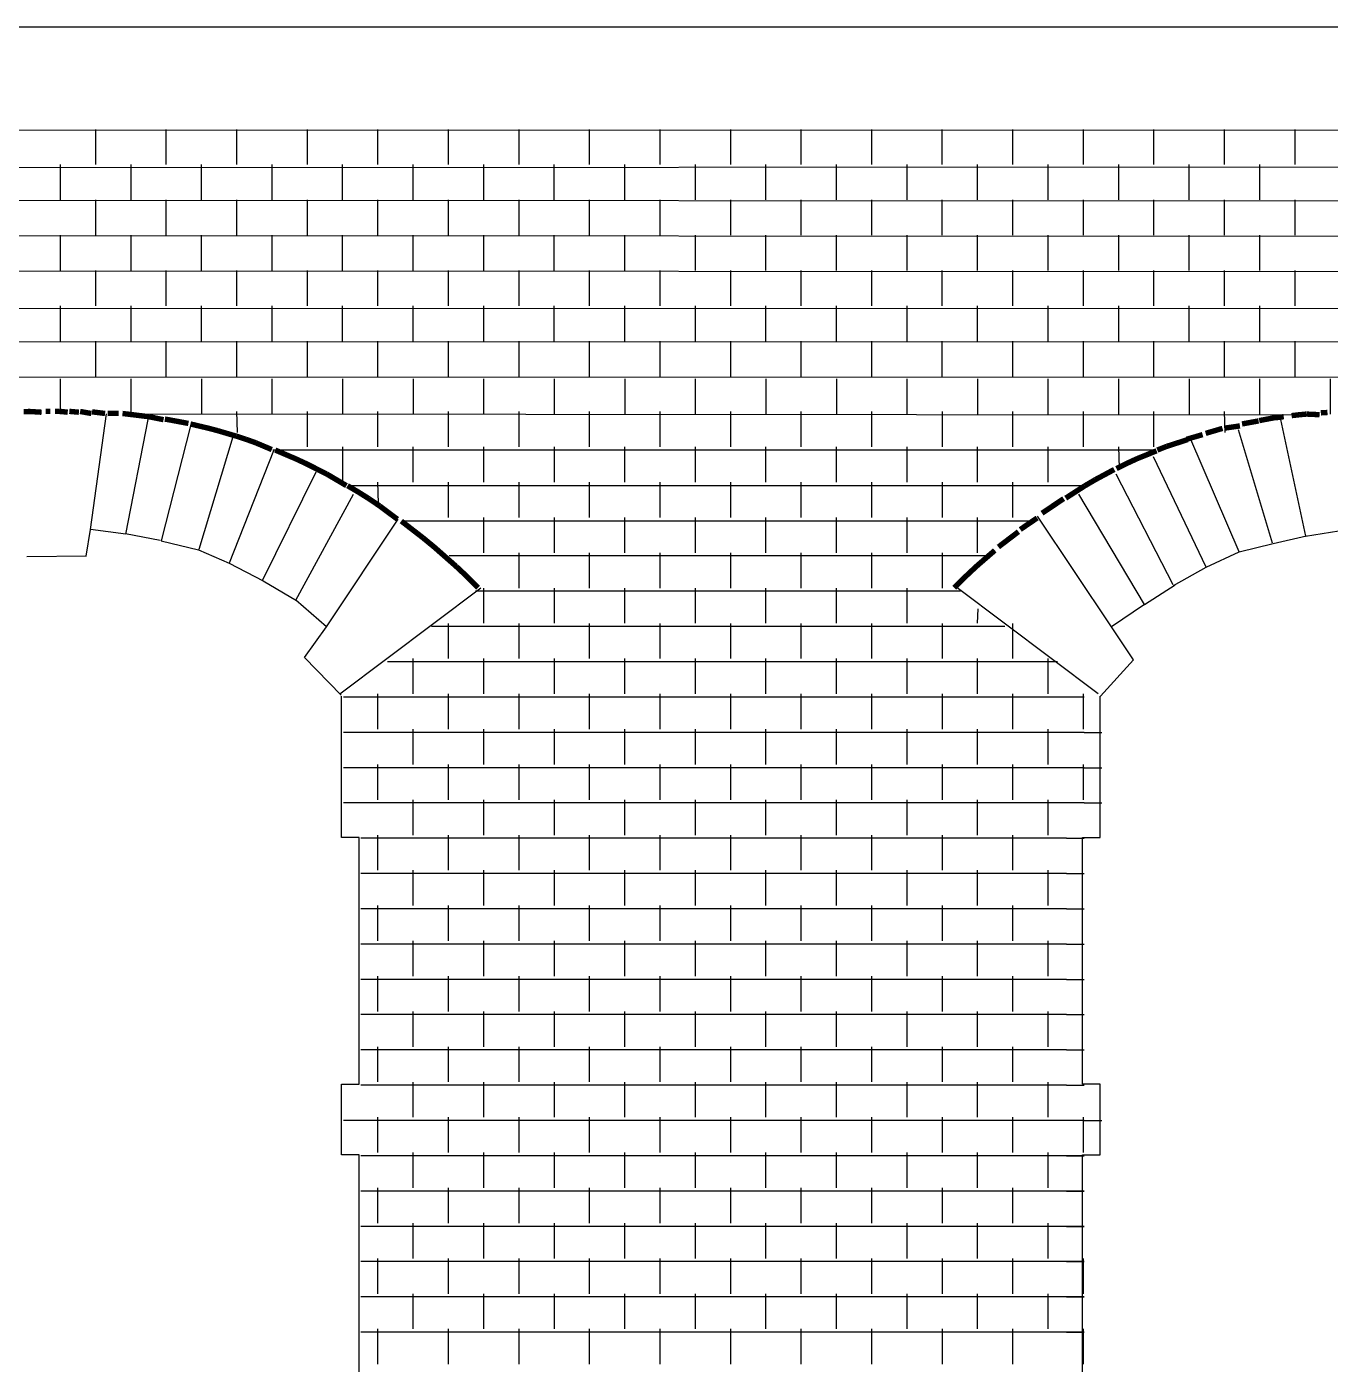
# Model space of a CAD drawing. Extents: x 38 to 304, y 35 to 202.
# Drawn here: x 85.02 to 121.98, y 67.59 to 105.5 of the extents above; entities that cross this region are included whole.
import ezdxf

# ---------------------------------------------------------------- set-up
doc = ezdxf.new("R2010")
doc.units = 0
doc.header["$MEASUREMENT"] = 0
doc.layers.add('OHNE_NAMEN', color=5, linetype='CONTINUOUS')

msp = doc.modelspace()

# ---------------------------------------------------------------- linework, layer by layer
at = {"layer": 'OHNE_NAMEN', "color": 7, "linetype": 'CONTINUOUS'}
for p, q in [((55.0002, 105.5), (303.0001, 105.5)), ((54.9811, 102.5913), (303.0001, 102.4999)), ((86.9809, 101.5915), (86.9809, 102.5917)), ((88.9804, 101.5915), (88.9804, 102.5917)), ((88.9808, 101.5915), (88.9808, 102.5917)), ((90.9807, 101.5915), (90.9807, 102.5917)), ((92.9806, 101.5915), (92.9806, 102.5917)), ((92.9806, 101.5915), (92.9806, 102.5917)), ((94.9808, 101.5915), (94.9808, 102.5917)), ((96.9807, 101.5915), (96.9807, 102.5917)), ((96.9807, 101.5915), (96.9807, 102.5917)), ((98.981, 101.5915), (98.981, 102.5917)), ((100.9805, 101.5915), (100.9805, 102.5917)), ((100.9809, 101.5915), (100.9809, 102.5917)), ((102.9808, 101.5915), (102.9808, 102.5917)), ((104.9807, 101.5915), (104.9807, 102.5917)), ((104.9807, 101.5915), (104.9807, 102.5917)), ((106.9809, 101.5915), (106.9809, 102.5917)), ((108.9805, 101.5915), (108.9805, 102.5917)), ((108.9808, 101.5915), (108.9808, 102.5917)), ((110.9807, 101.5915), (110.9807, 102.5917)), ((112.9806, 101.5915), (112.9806, 102.5917)), ((112.9806, 101.5915), (112.9806, 102.5917)), ((114.9809, 101.5915), (114.9809, 102.5917)), ((116.9808, 101.5915), (116.9808, 102.5917)), ((116.9808, 101.5915), (116.9808, 102.5917)), ((118.9807, 101.5915), (118.9807, 102.5917)), ((120.9806, 101.5915), (120.9806, 102.5917)), ((120.9809, 101.5915), (120.9809, 102.5917)), ((55.0002, 101.5002), (302.9804, 101.5915)), ((85.9804, 100.5914), (85.9804, 101.5915)), ((85.9808, 100.5914), (85.9808, 101.5915)), ((87.9807, 100.5914), (87.9807, 101.5915)), ((89.9806, 100.5914), (89.9806, 101.5915)), ((89.9806, 100.5914), (89.9806, 101.5915)), ((91.9808, 100.5914), (91.9808, 101.5915)), ((93.9807, 100.5914), (93.9807, 101.5915)), ((93.9807, 100.5914), (93.9807, 101.5915)), ((95.981, 100.5914), (95.981, 101.5915)), ((97.9805, 100.5914), (97.9805, 101.5915)), ((97.9808, 100.5914), (97.9808, 101.5915)), ((99.9807, 100.5914), (99.9807, 101.5915)), ((101.9807, 100.5914), (101.9807, 101.5915)), ((101.9807, 100.5914), (101.9807, 101.5915)), ((103.9809, 100.5914), (103.9809, 101.5915)), ((105.9804, 100.5914), (105.9804, 101.5915)), ((105.9808, 100.5914), (105.9808, 101.5915)), ((107.9807, 100.5914), (107.9807, 101.5915)), ((109.9806, 100.5914), (109.9806, 101.5915)), ((109.9806, 100.5914), (109.9806, 101.5915)), ((111.9808, 100.5914), (111.9808, 101.5915)), ((113.9807, 100.5914), (113.9807, 101.5915)), ((113.9807, 100.5914), (113.9807, 101.5915)), ((115.981, 100.5914), (115.981, 101.5915)), ((117.9805, 100.5914), (117.9805, 101.5915)), ((117.9809, 100.5914), (117.9809, 101.5915)), ((119.9808, 100.5914), (119.9808, 101.5915)), ((54.9811, 100.5914), (303.0001, 100.5)), ((86.9805, 99.5916), (86.9805, 100.5918)), ((86.9805, 99.5916), (86.9805, 100.5918)), ((88.9808, 99.5916), (88.9808, 100.5918)), ((90.9807, 99.5916), (90.9807, 100.5918)), ((90.9807, 99.5916), (90.9807, 100.5918)), ((92.9809, 99.5916), (92.9809, 100.5918)), ((94.9805, 99.5916), (94.9805, 100.5918)), ((94.9808, 99.5916), (94.9808, 100.5918)), ((96.9807, 99.5916), (96.9807, 100.5918)), ((98.9806, 99.5916), (98.9806, 100.5918)), ((98.9806, 99.5916), (98.9806, 100.5918)), ((100.9809, 99.5916), (100.9809, 100.5918)), ((102.9804, 99.5916), (102.9804, 100.5918)), ((102.9808, 99.5916), (102.9808, 100.5918)), ((104.9807, 99.5916), (104.9807, 100.5918)), ((106.9806, 99.5916), (106.9806, 100.5918)), ((106.9806, 99.5916), (106.9806, 100.5918)), ((108.9808, 99.5916), (108.9808, 100.5918)), ((110.9807, 99.5916), (110.9807, 100.5918)), ((110.9807, 99.5916), (110.9807, 100.5918)), ((112.981, 99.5916), (112.981, 100.5918)), ((114.9805, 99.5916), (114.9805, 100.5918)), ((114.9809, 99.5916), (114.9809, 100.5918)), ((116.9808, 99.5916), (116.9808, 100.5918)), ((118.9807, 99.5916), (118.9807, 100.5918)), ((118.9807, 99.5916), (118.9807, 100.5918)), ((120.9809, 99.5916), (120.9809, 100.5918)), ((54.9808, 99.5913), (303.0001, 99.4999)), ((85.9808, 98.5915), (85.9808, 99.5916)), ((87.9807, 98.5915), (87.9807, 99.5916)), ((87.9807, 98.5915), (87.9807, 99.5916)), ((89.9809, 98.5915), (89.9809, 99.5916)), ((91.9805, 98.5915), (91.9805, 99.5916)), ((91.9808, 98.5915), (91.9808, 99.5916)), ((93.9807, 98.5915), (93.9807, 99.5916)), ((95.9806, 98.5915), (95.9806, 99.5916)), ((95.9806, 98.5915), (95.9806, 99.5916)), ((97.9808, 98.5915), (97.9808, 99.5916)), ((99.9807, 98.5915), (99.9807, 99.5916)), ((99.9807, 98.5915), (99.9807, 99.5916)), ((101.981, 98.5915), (101.981, 99.5916)), ((103.9805, 98.5915), (103.9805, 99.5916)), ((103.9809, 98.5915), (103.9809, 99.5916)), ((105.9808, 98.5915), (105.9808, 99.5916)), ((107.9807, 98.5915), (107.9807, 99.5916)), ((107.9807, 98.5915), (107.9807, 99.5916)), ((109.9809, 98.5915), (109.9809, 99.5916)), ((111.9805, 98.5915), (111.9805, 99.5916)), ((111.9808, 98.5915), (111.9808, 99.5916)), ((113.9807, 98.5915), (113.9807, 99.5916)), ((115.9806, 98.5915), (115.9806, 99.5916)), ((115.9806, 98.5915), (115.9806, 99.5916)), ((117.9809, 98.5915), (117.9809, 99.5916)), ((119.9804, 98.5915), (119.9804, 99.5916)), ((119.9808, 98.5915), (119.9808, 99.5916)), ((54.9811, 98.5915), (303.0001, 98.5001)), ((86.9809, 97.5917), (86.9809, 98.5915)), ((88.9808, 97.5917), (88.9808, 98.5915)), ((90.9807, 97.5917), (90.9807, 98.5915)), ((92.9809, 97.5917), (92.9809, 98.5915)), ((94.9808, 97.5917), (94.9808, 98.5915)), ((96.9807, 97.5917), (96.9807, 98.5915)), ((98.981, 97.5917), (98.981, 98.5915)), ((100.9809, 97.5917), (100.9809, 98.5915)), ((102.9808, 97.5917), (102.9808, 98.5915)), ((104.9807, 97.5917), (104.9807, 98.5915)), ((106.9809, 97.5917), (106.9809, 98.5915)), ((108.9808, 97.5917), (108.9808, 98.5915)), ((110.9807, 97.5917), (110.9807, 98.5915)), ((112.981, 97.5917), (112.981, 98.5915)), ((114.9809, 97.5917), (114.9809, 98.5915)), ((116.9808, 97.5917), (116.9808, 98.5915)), ((118.981, 97.5917), (118.981, 98.5915)), ((120.9809, 97.5917), (120.9809, 98.5915)), ((55.0002, 97.5), (302.9804, 97.5914)), ((85.9808, 96.5916), (85.9808, 97.5917)), ((87.9807, 96.5916), (87.9807, 97.5917)), ((89.9806, 96.5916), (89.9806, 97.5917)), ((91.9805, 96.5916), (91.9805, 97.5917)), ((93.9807, 96.5916), (93.9807, 97.5917)), ((95.9806, 96.5916), (95.9806, 97.5917)), ((97.9805, 96.5916), (97.9805, 97.5917)), ((99.9807, 96.5916), (99.9807, 97.5917)), ((101.9807, 96.5916), (101.9807, 97.5917)), ((103.9805, 96.5916), (103.9805, 97.5917)), ((105.9804, 96.5916), (105.9804, 97.5917)), ((107.9807, 96.5916), (107.9807, 97.5917)), ((109.9806, 96.5916), (109.9806, 97.5917)), ((111.9805, 96.5916), (111.9805, 97.5917)), ((113.9807, 96.5916), (113.9807, 97.5917)), ((115.9806, 96.5916), (115.9806, 97.5917)), ((117.9805, 96.5916), (117.9805, 97.5917)), ((119.9808, 96.5916), (119.9808, 97.5917)), ((54.9811, 96.5913), (303.0001, 96.4999)), ((86.9809, 95.5915), (86.9809, 96.5916)), ((88.9808, 95.5915), (88.9808, 96.5916)), ((90.9807, 95.5915), (90.9807, 96.5916)), ((92.9806, 95.5915), (92.9806, 96.5916)), ((94.9808, 95.5915), (94.9808, 96.5916)), ((96.9807, 95.5915), (96.9807, 96.5916)), ((98.9806, 95.5915), (98.9806, 96.5916)), ((100.9809, 95.5915), (100.9809, 96.5916)), ((102.9808, 95.5915), (102.9808, 96.5916)), ((104.9807, 95.5915), (104.9807, 96.5916)), ((106.9806, 95.5915), (106.9806, 96.5916)), ((108.9808, 95.5915), (108.9808, 96.5916)), ((110.9807, 95.5915), (110.9807, 96.5916)), ((112.9806, 95.5915), (112.9806, 96.5916)), ((114.9809, 95.5915), (114.9809, 96.5916)), ((116.9808, 95.5915), (116.9808, 96.5916)), ((118.9807, 95.5915), (118.9807, 96.5916)), ((120.9809, 95.5915), (120.9809, 96.5916)), ((54.9808, 95.5915), (303.0001, 95.5001)), ((85.9765, 95.5241), (85.9765, 94.524)), ((87.9764, 95.5241), (87.9764, 94.524)), ((89.9763, 95.5241), (89.9763, 94.524)), ((91.9766, 95.5241), (91.9766, 94.524)), ((93.9765, 95.5241), (93.9765, 94.524)), ((95.9764, 95.5241), (95.9764, 94.524)), ((97.9766, 95.5241), (97.9766, 94.524)), ((99.9765, 95.5241), (99.9765, 94.524)), ((101.9764, 95.5241), (101.9764, 94.524)), ((103.9767, 95.5241), (103.9767, 94.524)), ((105.9766, 95.5241), (105.9766, 94.524)), ((107.9765, 95.5241), (107.9765, 94.524)), ((109.9767, 95.5241), (109.9767, 94.524)), ((111.9766, 95.5241), (111.9766, 94.524)), ((113.9765, 95.5241), (113.9765, 94.524)), ((115.9768, 95.5241), (115.9768, 94.524)), ((117.9766, 95.5241), (117.9766, 94.524)), ((119.9765, 95.5241), (119.9765, 94.524)), ((121.9764, 95.5241), (121.9764, 94.524)), ((86.8362, 91.2463), (87.2857, 94.5268)), ((88.1027, 94.525), (121.3231, 94.5039)), ((91.0001, 94.0001), (90.9807, 94.5914)), ((92.9809, 93.5916), (92.9809, 94.5914)), ((94.9815, 93.5912), (94.9815, 94.591)), ((96.9814, 93.5912), (96.9814, 94.591)), ((98.9813, 93.5912), (98.9813, 94.591)), ((100.9812, 93.5912), (100.9812, 94.591)), ((102.9815, 93.5912), (102.9815, 94.591)), ((104.9814, 93.5912), (104.9814, 94.591)), ((106.9813, 93.5912), (106.9813, 94.591)), ((108.9815, 93.5912), (108.9815, 94.591)), ((110.9814, 93.5912), (110.9814, 94.591)), ((112.9813, 93.5912), (112.9813, 94.591)), ((114.9812, 93.5912), (114.9812, 94.591)), ((116.9811, 93.5912), (116.9811, 94.591)), ((119.0001, 94.0001), (118.9814, 94.591)), ((87.8364, 91.1211), (88.4643, 94.3695)), ((89.6641, 94.1931), (88.8361, 90.9338)), ((119.3676, 94.0872), (120.336, 90.8713)), ((120.5667, 94.3695), (121.2737, 91.0586)), ((90.8636, 93.8756), (89.8987, 90.6836)), ((119.3987, 90.6212), (118.0267, 93.8047)), ((90.7736, 90.3086), (92.0277, 93.4875)), ((117.0002, 93.4999), (91.9999, 93.4999)), ((93.9814, 92.5915), (93.9814, 93.5912)), ((95.981, 92.5915), (95.981, 93.5912)), ((97.9816, 92.5915), (97.9816, 93.5912)), ((99.9815, 92.5915), (99.9815, 93.5912)), ((101.9814, 92.5915), (101.9814, 93.5912)), ((103.9816, 92.5915), (103.9816, 93.5912)), ((105.9815, 92.5915), (105.9815, 93.5912)), ((107.9814, 92.5915), (107.9814, 93.5912)), ((109.9813, 92.5915), (109.9813, 93.5912)), ((111.9815, 92.5915), (111.9815, 93.5912)), ((113.9814, 92.5915), (113.9814, 93.5912)), ((116, 93), (115.9813, 93.5912)), ((118.461, 90.1838), (116.9688, 93.3111)), ((91.7113, 89.8088), (93.2268, 92.8878)), ((94.2499, 92.5001), (114.9999, 92.5001)), ((94.9999, 91.9999), (94.9815, 92.5911)), ((96.9814, 91.5913), (96.9814, 92.5911)), ((98.9813, 91.5913), (98.9813, 92.5911)), ((100.9812, 91.5913), (100.9812, 92.5911)), ((102.9815, 91.5913), (102.9815, 92.5911)), ((104.9814, 91.5913), (104.9814, 92.5911)), ((106.9813, 91.5913), (106.9813, 92.5911)), ((108.9815, 91.5913), (108.9815, 92.5911)), ((110.9814, 91.5913), (110.9814, 92.5911)), ((112.9813, 91.5913), (112.9813, 92.5911)), ((117.5237, 89.6839), (115.9101, 92.8172)), ((92.6486, 89.2461), (94.2852, 92.2528)), ((116.7112, 89.1212), (114.8517, 92.2528)), ((93.5239, 88.4961), (95.5551, 91.5465)), ((95.7499, 91.5), (113.4999, 91.5)), ((97.9816, 90.5916), (97.9816, 91.5913)), ((99.9815, 90.5916), (99.9815, 91.5913)), ((101.9814, 90.5916), (101.9814, 91.5913)), ((103.9816, 90.5916), (103.9816, 91.5913)), ((105.9815, 90.5916), (105.9815, 91.5913)), ((107.9814, 90.5916), (107.9814, 91.5913)), ((109.9813, 90.5916), (109.9813, 91.5913)), ((111.9815, 90.5916), (111.9815, 91.5913)), ((115.7735, 88.4961), (113.6745, 91.6298)), ((112.25, 90.4998), (97.0001, 90.4998)), ((98.9813, 89.5914), (98.9813, 90.5912)), ((100.9812, 89.5914), (100.9812, 90.5912)), ((102.9815, 89.5914), (102.9815, 90.5912)), ((104.9814, 89.5914), (104.9814, 90.5912)), ((106.9813, 89.5914), (106.9813, 90.5912)), ((108.9815, 89.5914), (108.9815, 90.5912)), ((110.9814, 89.5914), (110.9814, 90.5912)), ((93.9006, 86.5939), (97.9004, 89.5936)), ((111.5, 89.5001), (97.7501, 89.5001)), ((97.9816, 88.5913), (97.9816, 89.5911)), ((99.9815, 88.5913), (99.9815, 89.5911)), ((101.9814, 88.5913), (101.9814, 89.5911)), ((103.9816, 88.5913), (103.9816, 89.5911)), ((105.9815, 88.5913), (105.9815, 89.5911)), ((107.9814, 88.5913), (107.9814, 89.5911)), ((109.9813, 88.5913), (109.9813, 89.5911)), ((115.4003, 86.5939), (111.4005, 89.5936)), ((111.9815, 88.5913), (111.9999, 89.0002)), ((112.7499, 88.4999), (96.4999, 88.4999)), ((96.9814, 87.5912), (96.9814, 88.591)), ((98.9813, 87.5912), (98.9813, 88.591)), ((100.9812, 87.5912), (100.9812, 88.591)), ((102.9815, 87.5912), (102.9815, 88.591)), ((104.9814, 87.5912), (104.9814, 88.591)), ((106.9813, 87.5912), (106.9813, 88.591)), ((108.9815, 87.5912), (108.9815, 88.591)), ((110.9814, 87.5912), (110.9814, 88.591)), ((112.9813, 87.5912), (112.9813, 88.591)), ((95.981, 86.5914), (95.981, 87.5912)), ((97.9816, 86.5914), (97.9816, 87.5912)), ((99.9815, 86.5914), (99.9815, 87.5912)), ((101.9814, 86.5914), (101.9814, 87.5912)), ((103.9816, 86.5914), (103.9816, 87.5912)), ((105.9815, 86.5914), (105.9815, 87.5912)), ((107.9814, 86.5914), (107.9814, 87.5912)), ((109.9813, 86.5914), (109.9813, 87.5912)), ((111.9815, 86.5914), (111.9815, 87.5912)), ((113.9814, 86.5914), (113.9814, 87.5912)), ((114.2499, 87.4998), (95.25, 87.4998)), ((114.9999, 86.5001), (94.5, 86.5001)), ((94.9815, 85.5913), (94.9815, 86.5911)), ((96.9814, 85.5913), (96.9814, 86.5911)), ((98.9813, 85.5913), (98.9813, 86.5911)), ((100.9812, 85.5913), (100.9812, 86.5911)), ((102.9815, 85.5913), (102.9815, 86.5911)), ((104.9814, 85.5913), (104.9814, 86.5911)), ((106.9813, 85.5913), (106.9813, 86.5911)), ((108.9815, 85.5913), (108.9815, 86.5911)), ((110.9814, 85.5913), (110.9814, 86.5911)), ((112.9813, 85.5913), (112.9813, 86.5911)), ((114.9812, 85.5913), (114.9812, 86.5911)), ((114.9999, 85.4999), (94.5, 85.4999)), ((95.981, 84.5915), (95.981, 85.5913)), ((97.9816, 84.5915), (97.9816, 85.5913)), ((99.9815, 84.5915), (99.9815, 85.5913)), ((101.9814, 84.5915), (101.9814, 85.5913)), ((103.9816, 84.5915), (103.9816, 85.5913)), ((105.9815, 84.5915), (105.9815, 85.5913)), ((107.9814, 84.5915), (107.9814, 85.5913)), ((109.9813, 84.5915), (109.9813, 85.5913)), ((111.9815, 84.5915), (111.9815, 85.5913)), ((113.9814, 84.5915), (113.9814, 85.5913)), ((94.9815, 83.5914), (94.9815, 84.5912)), ((96.9814, 83.5914), (96.9814, 84.5912)), ((98.9813, 83.5914), (98.9813, 84.5912)), ((100.9812, 83.5914), (100.9812, 84.5912)), ((102.9815, 83.5914), (102.9815, 84.5912)), ((104.9814, 83.5914), (104.9814, 84.5912)), ((106.9813, 83.5914), (106.9813, 84.5912)), ((108.9815, 83.5914), (108.9815, 84.5912)), ((110.9814, 83.5914), (110.9814, 84.5912)), ((112.9813, 83.5914), (112.9813, 84.5912)), ((114.9812, 83.5914), (114.9812, 84.5912)), ((114.9999, 84.5002), (94.5, 84.5002)), ((114.9999, 83.5), (94.5, 83.5)), ((95.981, 82.5913), (95.981, 83.591)), ((97.9816, 82.5913), (97.9816, 83.591)), ((99.9815, 82.5913), (99.9815, 83.591)), ((101.9814, 82.5913), (101.9814, 83.591)), ((103.9816, 82.5913), (103.9816, 83.591)), ((105.9815, 82.5913), (105.9815, 83.591)), ((107.9814, 82.5913), (107.9814, 83.591)), ((109.9813, 82.5913), (109.9813, 83.591)), ((111.9815, 82.5913), (111.9815, 83.591)), ((113.9814, 82.5916), (113.9814, 83.5914)), ((94.9815, 81.5915), (94.9815, 82.5913)), ((114.5, 82.4999), (94.9999, 82.4999)), ((96.9814, 81.5915), (96.9814, 82.5913)), ((98.9813, 81.5915), (98.9813, 82.5913)), ((100.9812, 81.5915), (100.9812, 82.5913)), ((102.9815, 81.5915), (102.9815, 82.5913)), ((104.9814, 81.5915), (104.9814, 82.5913)), ((106.9813, 81.5915), (106.9813, 82.5913)), ((108.9815, 81.5915), (108.9815, 82.5913)), ((110.9814, 81.5915), (110.9814, 82.5913)), ((112.9813, 81.5915), (112.9813, 82.5913)), ((95.981, 80.5914), (95.981, 81.5911)), ((97.9816, 80.5914), (97.9816, 81.5911)), ((99.9815, 80.5914), (99.9815, 81.5911)), ((101.9814, 80.5914), (101.9814, 81.5911)), ((103.9816, 80.5914), (103.9816, 81.5911)), ((105.9815, 80.5914), (105.9815, 81.5911)), ((107.9814, 80.5914), (107.9814, 81.5911)), ((109.9813, 80.5914), (109.9813, 81.5911)), ((111.9815, 80.5914), (111.9815, 81.5911)), ((113.9814, 80.5914), (113.9814, 81.5911)), ((114.5, 81.5001), (94.9999, 81.5001)), ((94.9815, 79.5913), (94.9815, 80.591)), ((114.5, 80.5), (94.9999, 80.5)), ((96.9814, 79.5913), (96.9814, 80.591)), ((98.9813, 79.5913), (98.9813, 80.591)), ((100.9812, 79.5913), (100.9812, 80.591)), ((102.9815, 79.5913), (102.9815, 80.591)), ((104.9814, 79.5913), (104.9814, 80.591)), ((106.9813, 79.5913), (106.9813, 80.591)), ((108.9815, 79.5913), (108.9815, 80.591)), ((110.9814, 79.5913), (110.9814, 80.591)), ((112.9813, 79.5913), (112.9813, 80.591)), ((114.5, 79.5002), (94.9999, 79.5002)), ((95.981, 78.5915), (95.981, 79.5913)), ((97.9816, 78.5915), (97.9816, 79.5913)), ((99.9815, 78.5915), (99.9815, 79.5913)), ((101.9814, 78.5915), (101.9814, 79.5913)), ((103.9816, 78.5915), (103.9816, 79.5913)), ((105.9815, 78.5915), (105.9815, 79.5913)), ((107.9814, 78.5915), (107.9814, 79.5913)), ((109.9813, 78.5915), (109.9813, 79.5913)), ((111.9815, 78.5915), (111.9815, 79.5913)), ((113.9814, 78.5915), (113.9814, 79.5913)), ((94.9815, 77.5914), (94.9815, 78.5911)), ((114.5, 78.5001), (94.9999, 78.5001)), ((96.9814, 77.5914), (96.9814, 78.5911)), ((98.9813, 77.5914), (98.9813, 78.5911)), ((100.9812, 77.5914), (100.9812, 78.5911)), ((102.9815, 77.5914), (102.9815, 78.5911)), ((104.9814, 77.5914), (104.9814, 78.5911)), ((106.9813, 77.5914), (106.9813, 78.5911)), ((108.9815, 77.5914), (108.9815, 78.5911)), ((110.9814, 77.5914), (110.9814, 78.5911)), ((112.9813, 77.5914), (112.9813, 78.5911)), ((114.5, 77.5), (94.9999, 77.5)), ((95.981, 76.5916), (95.981, 77.5914)), ((97.9816, 76.5916), (97.9816, 77.5914)), ((99.9815, 76.5916), (99.9815, 77.5914)), ((101.9814, 76.5916), (101.9814, 77.5914)), ((103.9816, 76.5916), (103.9816, 77.5914)), ((105.9815, 76.5916), (105.9815, 77.5914)), ((107.9814, 76.5916), (107.9814, 77.5914)), ((109.9813, 76.5916), (109.9813, 77.5914)), ((111.9815, 76.5916), (111.9815, 77.5914)), ((113.9814, 76.5916), (113.9814, 77.5914)), ((94.9815, 75.5915), (94.9815, 76.5912)), ((96.9814, 75.5915), (96.9814, 76.5912)), ((98.9813, 75.5915), (98.9813, 76.5912)), ((100.9812, 75.5915), (100.9812, 76.5912)), ((102.9815, 75.5915), (102.9815, 76.5912)), ((104.9814, 75.5915), (104.9814, 76.5912)), ((106.9813, 75.5915), (106.9813, 76.5912)), ((108.9815, 75.5915), (108.9815, 76.5912)), ((110.9814, 75.5915), (110.9814, 76.5912)), ((112.9813, 75.5915), (112.9813, 76.5912)), ((114.5, 76.5002), (94.9999, 76.5002)), ((114.5, 75.5001), (94.9999, 75.5001)), ((95.981, 74.5913), (95.981, 75.5911)), ((97.9816, 74.5913), (97.9816, 75.5911)), ((99.9815, 74.5913), (99.9815, 75.5911)), ((101.9814, 74.5913), (101.9814, 75.5911)), ((103.9816, 74.5913), (103.9816, 75.5911)), ((105.9815, 74.5913), (105.9815, 75.5911)), ((107.9814, 74.5913), (107.9814, 75.5911)), ((109.9813, 74.5913), (109.9813, 75.5911)), ((111.9815, 74.5913), (111.9815, 75.5911)), ((113.9814, 74.5913), (113.9814, 75.5911)), ((114.9999, 74.5), (94.5, 74.5)), ((94.9815, 73.5916), (94.9815, 74.5913)), ((96.9814, 73.5916), (96.9814, 74.5913)), ((98.9813, 73.5916), (98.9813, 74.5913)), ((100.9812, 73.5916), (100.9812, 74.5913)), ((102.9815, 73.5916), (102.9815, 74.5913)), ((104.9814, 73.5916), (104.9814, 74.5913)), ((106.9813, 73.5916), (106.9813, 74.5913)), ((108.9815, 73.5916), (108.9815, 74.5913)), ((110.9814, 73.5916), (110.9814, 74.5913)), ((112.9813, 73.5916), (112.9813, 74.5913)), ((114.9812, 73.5916), (114.9812, 74.5913)), ((95.981, 72.5914), (95.981, 73.5912)), ((97.9816, 72.5914), (97.9816, 73.5912)), ((99.9815, 72.5914), (99.9815, 73.5912)), ((101.9814, 72.5914), (101.9814, 73.5912)), ((103.9816, 72.5914), (103.9816, 73.5912)), ((105.9815, 72.5914), (105.9815, 73.5912)), ((107.9814, 72.5914), (107.9814, 73.5912)), ((109.9813, 72.5914), (109.9813, 73.5912)), ((111.9815, 72.5914), (111.9815, 73.5912)), ((113.9814, 72.5914), (113.9814, 73.5912)), ((114.9999, 73.4998), (94.9999, 73.4998)), ((94.9815, 71.5913), (94.9815, 72.5911)), ((114.9999, 72.5001), (94.9999, 72.5001)), ((96.9814, 71.5913), (96.9814, 72.5911)), ((98.9813, 71.5913), (98.9813, 72.5911)), ((100.9812, 71.5913), (100.9812, 72.5911)), ((102.9815, 71.5913), (102.9815, 72.5911)), ((104.9814, 71.5913), (104.9814, 72.5911)), ((106.9813, 71.5913), (106.9813, 72.5911)), ((108.9815, 71.5913), (108.9815, 72.5911)), ((110.9814, 71.5913), (110.9814, 72.5911)), ((112.9813, 71.5913), (112.9813, 72.5911)), ((114.9999, 71.4999), (94.9999, 71.4999)), ((95.981, 70.5915), (95.981, 71.5913)), ((97.9816, 70.5915), (97.9816, 71.5913)), ((99.9815, 70.5915), (99.9815, 71.5913)), ((101.9814, 70.5915), (101.9814, 71.5913)), ((103.9816, 70.5915), (103.9816, 71.5913)), ((105.9815, 70.5915), (105.9815, 71.5913)), ((107.9814, 70.5915), (107.9814, 71.5913)), ((109.9813, 70.5915), (109.9813, 71.5913)), ((111.9815, 70.5915), (111.9815, 71.5913)), ((113.9814, 70.5915), (113.9814, 71.5913)), ((94.9815, 69.5914), (94.9815, 70.5912)), ((96.9814, 69.5914), (96.9814, 70.5912)), ((98.9813, 69.5914), (98.9813, 70.5912)), ((100.9812, 69.5914), (100.9812, 70.5912)), ((102.9815, 69.5914), (102.9815, 70.5912)), ((104.9814, 69.5914), (104.9814, 70.5912)), ((106.9813, 69.5914), (106.9813, 70.5912)), ((108.9815, 69.5914), (108.9815, 70.5912)), ((110.9814, 69.5914), (110.9814, 70.5912)), ((112.9813, 69.5914), (112.9813, 70.5912)), ((114.9812, 69.5914), (114.9812, 70.5912)), ((114.9999, 70.5002), (94.9999, 70.5002)), ((114.9999, 69.5), (94.9999, 69.5)), ((95.981, 68.5913), (95.981, 69.5911)), ((97.9816, 68.5913), (97.9816, 69.5911)), ((99.9815, 68.5913), (99.9815, 69.5911)), ((101.9814, 68.5913), (101.9814, 69.5911)), ((103.9816, 68.5913), (103.9816, 69.5911)), ((105.9815, 68.5913), (105.9815, 69.5911)), ((107.9814, 68.5913), (107.9814, 69.5911)), ((109.9813, 68.5913), (109.9813, 69.5911)), ((111.9815, 68.5913), (111.9815, 69.5911)), ((113.9814, 68.5913), (113.9814, 69.5911)), ((94.9815, 67.5915), (94.9815, 68.5913)), ((114.9999, 68.4999), (94.9999, 68.4999)), ((96.9814, 67.5915), (96.9814, 68.5913)), ((98.9813, 67.5915), (98.9813, 68.5913)), ((100.9812, 67.5915), (100.9812, 68.5913)), ((102.9815, 67.5915), (102.9815, 68.5913)), ((104.9814, 67.5915), (104.9814, 68.5913)), ((106.9813, 67.5915), (106.9813, 68.5913)), ((108.9815, 67.5915), (108.9815, 68.5913)), ((110.9814, 67.5915), (110.9814, 68.5913)), ((112.9813, 67.5915), (112.9813, 68.5913)), ((114.9812, 67.5915), (114.9812, 68.5913))]:
    msp.add_line(p, q, dxfattribs=at)
at = {"layer": 'OHNE_NAMEN', "color": 1, "linetype": 'CONTINUOUS'}
for p, q in [((86.7114, 90.4963), (86.8362, 91.2463)), ((87.8364, 91.1211), (86.8362, 91.2463)), ((87.8237, 91.1408), (88.8114, 90.9525)), ((120.3614, 90.8583), (121.3023, 91.0699)), ((121.2737, 91.0586), (122.4612, 91.2463)), ((88.8361, 90.9338), (89.8934, 90.6706)), ((89.8934, 90.6706), (90.7637, 90.2942)), ((118.461, 90.1838), (119.3987, 90.6212)), ((119.3987, 90.6212), (120.3614, 90.8583)), ((85.0251, 90.4822), (86.7184, 90.5058)), ((90.7637, 90.2942), (91.7279, 89.8003)), ((117.5339, 89.6592), (118.461, 90.1838)), ((91.7279, 89.8003), (92.6687, 89.2358)), ((116.7112, 89.1212), (117.5861, 89.6839)), ((93.5239, 88.4961), (92.6486, 89.2461)), ((116.7112, 89.1212), (115.7735, 88.4961)), ((92.8987, 87.6212), (93.5239, 88.4961)), ((116.3987, 87.5587), (115.7735, 88.4961)), ((92.8987, 87.6212), (93.9387, 86.5544)), ((115.4695, 86.5314), (116.3987, 87.5587)), ((93.9518, 82.5249), (93.9518, 86.5251)), ((94.5003, 86.5001), (94.0005, 86.5001)), ((115.4515, 82.5249), (115.4515, 86.5251)), ((94.5003, 85.4999), (94.0005, 85.4999)), ((114.9999, 85.4999), (115.5001, 85.4999)), ((94.5003, 84.5002), (94.0005, 84.5002)), ((114.9999, 84.5002), (115.5001, 84.5002)), ((94.5003, 83.5), (94.0005, 83.5)), ((114.9999, 83.5), (115.5001, 83.5)), ((94.4517, 82.5249), (93.9518, 82.5249)), ((94.4517, 75.5251), (94.4517, 82.5249)), ((95.0002, 82.4999), (94.5003, 82.4999)), ((114.5, 82.4999), (114.9999, 82.4999)), ((114.9512, 82.5249), (115.4515, 82.5249)), ((114.9512, 75.5251), (114.9512, 82.5249)), ((95.0002, 81.5001), (94.5003, 81.5001)), ((114.5, 81.5001), (114.9999, 81.5001)), ((95.0002, 80.5), (94.5003, 80.5)), ((114.5, 80.5), (114.9999, 80.5)), ((95.0002, 79.4999), (94.5003, 79.4999)), ((114.5, 79.4999), (114.9999, 79.4999)), ((95.0002, 78.5001), (94.5003, 78.5001)), ((114.5, 78.5001), (114.9999, 78.5001)), ((95.0002, 77.5), (94.5003, 77.5)), ((114.5, 77.5), (114.9999, 77.5)), ((95.0002, 76.4999), (94.5003, 76.4999)), ((114.5, 76.4999), (114.9999, 76.4999)), ((93.9518, 75.5251), (94.4517, 75.5251)), ((93.9518, 73.5252), (93.9518, 75.5251)), ((95.0002, 75.5001), (94.5003, 75.5001)), ((114.5, 75.5001), (114.9999, 75.5001)), ((115.4515, 75.5251), (114.9512, 75.5251)), ((115.4515, 73.5252), (115.4515, 75.5251)), ((94.5003, 74.5), (94.0005, 74.5)), ((114.9999, 74.5), (115.5001, 74.5)), ((94.4517, 73.5252), (93.9518, 73.5252)), ((94.4517, 66.5251), (94.4517, 73.5252)), ((95.0002, 73.4998), (94.5003, 73.4998)), ((114.5, 73.4998), (114.9999, 73.4998)), ((114.9512, 73.5252), (115.4515, 73.5252)), ((114.9512, 66.5251), (114.9512, 73.5252)), ((95.0002, 72.5001), (94.5003, 72.5001)), ((114.5, 72.5001), (114.9999, 72.5001)), ((95.0002, 71.4999), (94.5003, 71.4999)), ((114.5, 71.4999), (114.9999, 71.4999)), ((95.0002, 70.5002), (94.5003, 70.5002)), ((114.5, 70.4998), (114.9999, 70.4998)), ((95.0002, 69.5), (94.5003, 69.5)), ((114.5, 69.5), (114.9999, 69.5)), ((95.0002, 68.4999), (94.5003, 68.4999)), ((114.5, 68.4999), (114.9999, 68.4999))]:
    msp.add_line(p, q, dxfattribs=at)
at = {"layer": 'OHNE_NAMEN', "color": 7, "linetype": 'CONTINUOUS', "const_width": 0.1528}
for points in [[(84.9372, 94.591), (85.1062, 94.5956)], [(85.1062, 94.5956), (85.4456, 94.5744)], [(85.5603, 94.6009), (85.6971, 94.6009)], [(85.9469, 94.6009), (85.822, 94.6009)], [(86.1864, 94.5744), (85.9469, 94.6009)], [(86.5039, 94.5744), (86.2312, 94.5991)], [(86.8567, 94.5391), (86.5378, 94.5956)], [(87.2448, 94.5391), (86.8754, 94.5857)], [(87.63, 94.5423), (87.3153, 94.5391)], [(88.4844, 94.4481), (87.7387, 94.5391)], [(88.9028, 94.3628), (88.4844, 94.4481)], [(89.1794, 94.337), (88.9402, 94.3811)], [(89.6084, 94.2569), (89.1794, 94.337)], [(119.4784, 94.2421), (119.9473, 94.3275)], [(119.9646, 94.337), (120.4764, 94.4333)], [(120.4355, 94.4178), (120.6595, 94.4481)], [(120.8835, 94.4785), (121.0991, 94.5028)], [(121.0991, 94.5028), (121.3062, 94.5222)], [(121.3062, 94.5222), (121.6759, 94.5039)], [(121.7115, 94.5568), (121.9002, 94.5677)], [(89.9181, 94.1818), (89.6648, 94.2421)], [(90.1714, 94.1218), (89.9181, 94.1818)], [(90.4314, 94.0541), (90.1714, 94.1218)], [(90.697, 93.9754), (90.4314, 94.0541)], [(90.9627, 93.8974), (90.697, 93.9754)], [(117.91, 93.8096), (118.3598, 93.9394)], [(118.4465, 93.9754), (118.9242, 94.1158)], [(118.9722, 94.1218), (119.4181, 94.1864)], [(91.234, 93.8096), (90.9627, 93.8974)], [(91.5106, 93.7105), (91.234, 93.8096)], [(91.972, 93.5161), (91.5106, 93.7105)], [(117.075, 93.502), (117.3565, 93.6117)], [(117.3565, 93.6117), (117.9364, 93.7983)], [(92.3551, 93.3796), (92.069, 93.502)], [(92.6412, 93.2582), (92.3551, 93.3796)], [(92.9319, 93.1238), (92.6412, 93.2582)], [(116.2121, 93.1238), (116.5027, 93.2582)], [(116.5027, 93.2582), (117.0545, 93.4808)], [(93.2261, 92.976), (92.9319, 93.1238)], [(93.5203, 92.8285), (93.2261, 92.976)], [(94.0887, 92.493), (93.5203, 92.8285)], [(115.3255, 92.6673), (115.855, 92.9516)], [(115.9178, 92.976), (116.2121, 93.1238)], [(94.4196, 92.3156), (94.1186, 92.4913)], [(114.4792, 92.1403), (115.025, 92.4913)], [(115.025, 92.4913), (115.3255, 92.6673)], [(94.7233, 92.1247), (94.4196, 92.3156)], [(95.0288, 91.9184), (94.7233, 92.1247)], [(114.1144, 91.9184), (114.4207, 92.1247)], [(95.535, 91.5405), (95.0288, 91.9184)], [(113.8086, 91.7123), (114.1144, 91.9184)], [(95.9527, 91.2509), (95.6433, 91.4901)], [(113.1909, 91.2509), (113.6678, 91.5758)], [(96.2621, 91.0114), (95.9527, 91.2509)], [(96.5733, 90.7553), (96.2621, 91.0114)], [(112.5703, 90.7553), (113.1387, 91.1878)], [(96.8851, 90.4808), (96.5733, 90.7553)], [(111.947, 90.2063), (112.4684, 90.6586)], [(97.197, 90.2063), (96.8851, 90.4808)], [(97.5095, 89.9132), (97.197, 90.2063)], [(111.6344, 89.9132), (111.947, 90.2063)], [(97.8221, 89.6006), (97.5095, 89.9132)], [(111.3219, 89.6006), (111.6344, 89.9132)]]:
    msp.add_lwpolyline(points, dxfattribs=at)

doc.saveas('drawing.dxf')
